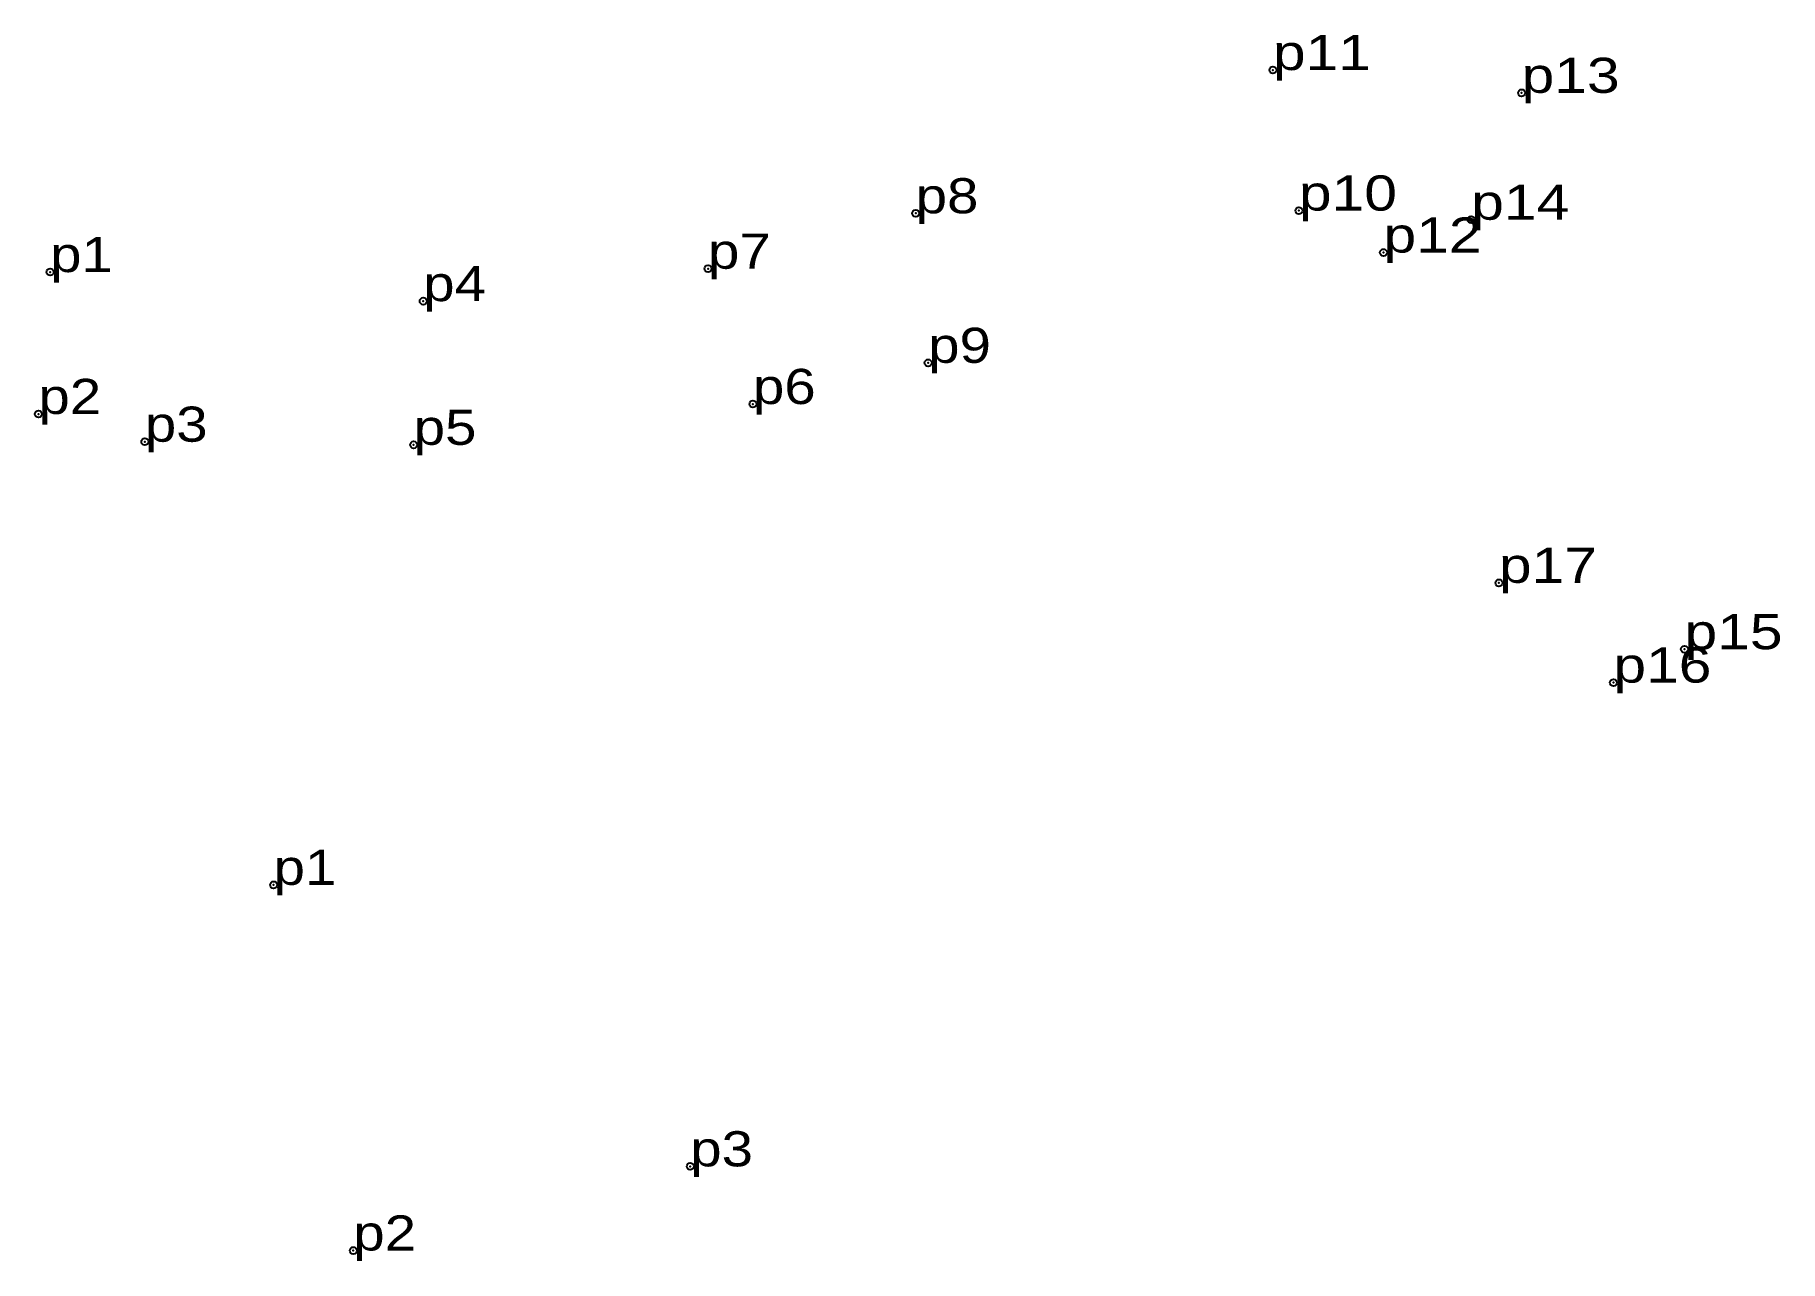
# Model space of a CAD drawing. Header units: metres. Extents: x 543880 to 550455, y 1821558 to 1837750.
# Drawn here: x 550365.9 to 550455.2, y 1821557.8 to 1821620.7 of the extents above; entities outside this region: 2.
import ezdxf

# ---------------------------------------------------------------- set-up
doc = ezdxf.new("R2010")
doc.units = ezdxf.units.M
doc.header["$LTSCALE"] = 0.72
doc.header["$PDMODE"] = 32
doc.header["$PDSIZE"] = 0.36
doc.layers.add('12', color=7, linetype='Continuous')
doc.layers.add('7', color=7, linetype='Continuous')

msp = doc.modelspace()

# ---------------------------------------------------------------- linework, layer by layer
at = {"layer": '7'}
for p in [(547839.58, 1837748.02), (550429.27, 1821618.85), (550442, 1821617.68), (550410.98, 1821611.51), (550430.6, 1821611.65), (550439.42, 1821611.18), (550434.93, 1821609.5), (550366.67, 1821608.5), (550400.35, 1821608.67), (550385.77, 1821607.01), (550411.62, 1821603.85), (550366.07, 1821601.23), (550402.65, 1821601.74), (550371.52, 1821599.81), (550385.28, 1821599.65), (550440.84, 1821592.58), (550450.34, 1821589.18), (550446.7, 1821587.47), (550378.11, 1821577.11), (550399.44, 1821562.69), (550382.19, 1821558.38)]:
    msp.add_point(p, dxfattribs=at)

# ---------------------------------------------------------------- texts
at = {"layer": '12'}
for s, width, p in [('p35', 1.25, (547839.58, 1837748.02)), ('p11', 1.25, (550429.27, 1821618.85)), ('p13', 1.25, (550442, 1821617.68)), ('p8', 1.2, (550410.98, 1821611.51)), ('p10', 1.25, (550430.6, 1821611.65)), ('p14', 1.25, (550439.42, 1821611.18)), ('p12', 1.25, (550434.93, 1821609.5)), ('p1', 1.2, (550366.67, 1821608.5)), ('p7', 1.2, (550400.35, 1821608.67)), ('p4', 1.2, (550385.77, 1821607.01)), ('p9', 1.2, (550411.62, 1821603.85)), ('p2', 1.2, (550366.07, 1821601.23)), ('p6', 1.2, (550402.65, 1821601.74)), ('p3', 1.2, (550371.52, 1821599.81)), ('p5', 1.2, (550385.28, 1821599.65)), ('p17', 1.25, (550440.84, 1821592.58)), ('p15', 1.25, (550450.34, 1821589.18)), ('p16', 1.25, (550446.7, 1821587.47)), ('p1', 1.2, (550378.11, 1821577.11)), ('p3', 1.2, (550399.44, 1821562.69)), ('p2', 1.2, (550382.19, 1821558.38))]:
    msp.add_text(s, height=1.8, dxfattribs=dict(at, width=width)).set_placement(p)

doc.saveas('drawing.dxf')
